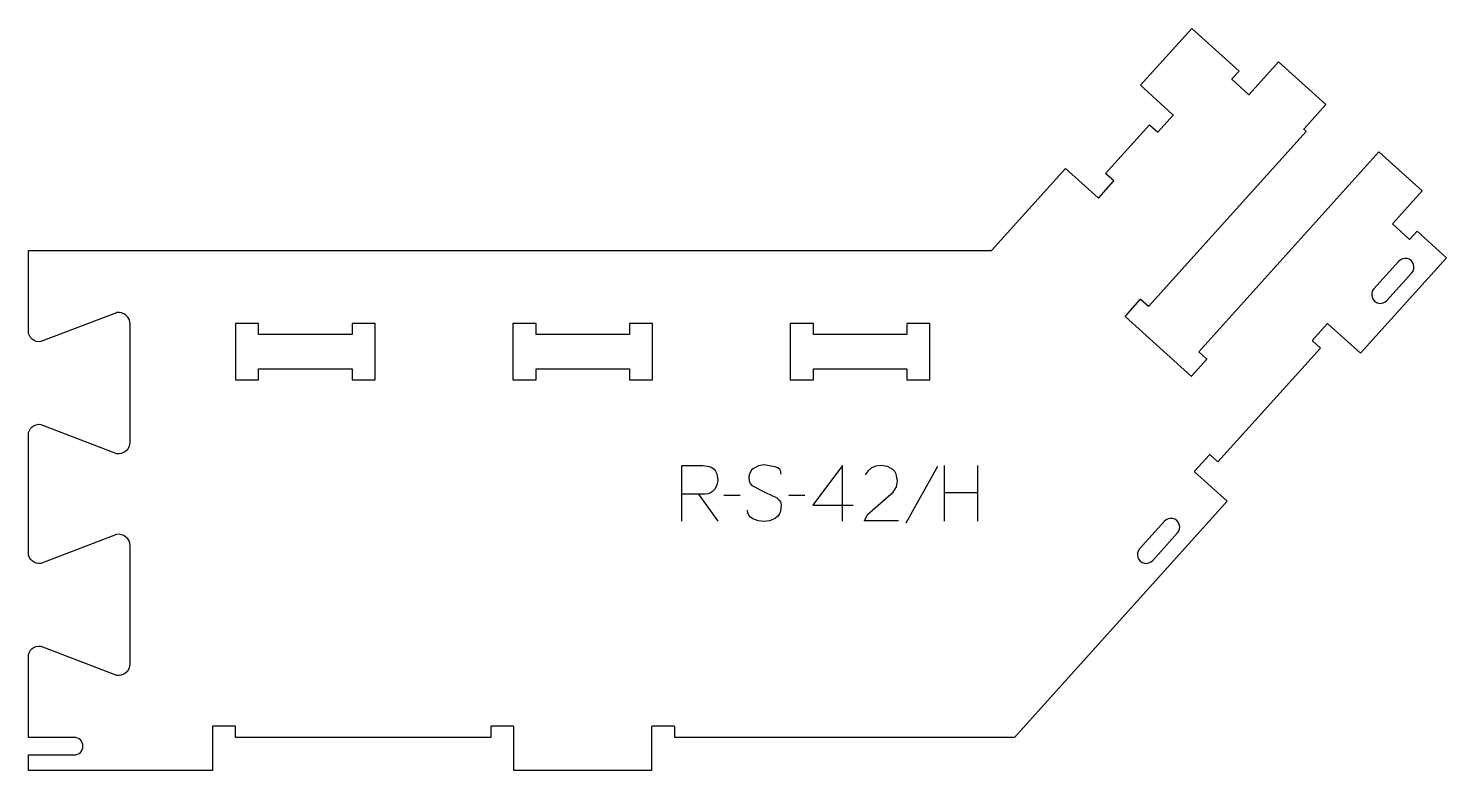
# Model space of a CAD drawing. Header units: millimetres. Extents: x -350 to 416, y -165 to 237.
import ezdxf

# ---------------------------------------------------------------- set-up
doc = ezdxf.new("R2010")
doc.units = ezdxf.units.MM
for name, color, linetype, true_color in [('1_ANYTOOL_1MMDEEP_LABELS_S', 2, 'Continuous', 0xffff00), ('3_ANYTOOL_CUTTHROUGH_INSID', 4, 'Continuous', 0x00ffff), ('4_ANYTOOL_CUTTHROUGH_OUTSI', 5, 'Continuous', 0x0000ff)]:
    doc.layers.add(name, color=color, linetype=linetype, true_color=true_color)

msp = doc.modelspace()

# ---------------------------------------------------------------- linework, layer by layer
at = {"layer": '1_ANYTOOL_1MMDEEP_LABELS_S'}
for p, q in [((144.69, 0), (144.69, -30)), ((162.99, -30), (162.99, 0)), ((141.21, -0.47), (124.03, -31.24)), ((162.99, -14.7), (144.69, -14.7)), ((12, -15.56), (22.46, -30.04)), ((34.46, -16.11), (25.67, -16.2)), ((69.51, -16.11), (60.73, -16.2)), ((73.8, -21.34), (95.57, -21.34))]:
    msp.add_line(p, q, dxfattribs=at)
for points in [[(3, -30), (3, 0), (14.36, 0), (17.84, -0.49), (19.21, -1.1), (20.34, -1.96), (21.21, -3.06), (21.83, -4.41), (22.33, -7.84), (21.88, -10.55), (20.53, -13.03), (19.57, -14.07), (18.46, -14.82), (17.19, -15.29), (15.77, -15.47), (14.01, -15.56), (12, -15.56), (3.04, -15.56)], [(56.7, -4.59), (56.49, -3.2), (55.87, -2.07), (54.84, -1.2), (53.4, -0.6), (47.31, 0.34), (44.35, -0.12), (41.7, -1.5), (40.61, -2.5), (39.84, -3.7), (39.37, -5.09), (39.21, -6.69), (39.39, -8.3), (39.92, -9.69), (40.81, -10.83), (48.21, -14.57), (54.26, -17.49), (55.42, -18.47), (56.21, -19.7), (56.62, -21.19), (56.35, -24.67), (55.71, -26.19), (54.76, -27.46), (53.49, -28.5), (50.5, -29.86), (47.27, -30.34), (44.11, -29.98), (41.23, -28.8), (40.03, -27.91), (39.17, -26.84), (38.66, -25.58), (38.49, -24.13)], [(89.79, -30), (89.83, 0.04), (73.8, -21.34)], [(120, -29.96), (101.7, -29.91), (103.26, -26.54), (111.73, -19.07), (117.17, -14.36), (118.94, -11.58), (119.53, -8.23), (118.9, -4.68), (118.11, -3.27), (117, -2.1), (114.14, -0.53), (110.61, 0), (107.87, -0.32), (105.54, -1.28), (103.62, -2.87), (102.13, -5.1)]]:
    msp.add_lwpolyline(points, dxfattribs=at)
at = {"layer": '3_ANYTOOL_CUTTHROUGH_INSID'}
for points in [[(384.21, 89.35), (397.59, 104.21, 1), (390.53, 110.56), (377.15, 95.7, 1)], [(270.91, -36.48, 1), (263.85, -30.13), (250.47, -44.99, 1), (257.53, -51.35)]]:
    msp.add_lwpolyline(points, format="xyb", close=True, dxfattribs=at)
for points in [[(-225.92, 70.91), (-225.92, 76.91), (-238.42, 76.91), (-238.42, 46.41), (-225.92, 46.41), (-225.92, 52.41), (-175.42, 52.41), (-175.42, 46.41), (-162.92, 46.41), (-162.92, 76.91), (-175.42, 76.91), (-175.42, 70.91)], [(-12.92, 46.41), (-12.92, 76.91), (-25.42, 76.91), (-25.42, 70.91), (-75.92, 70.91), (-75.92, 76.91), (-88.42, 76.91), (-88.42, 46.41), (-75.92, 46.41), (-75.92, 52.41), (-25.42, 52.41), (-25.42, 46.41)], [(124.58, 52.41), (124.58, 46.41), (137.08, 46.41), (137.08, 76.91), (124.58, 76.91), (124.58, 70.91), (74.08, 70.91), (74.08, 76.91), (61.58, 76.91), (61.58, 46.41), (74.08, 46.41), (74.08, 52.41)]]:
    msp.add_lwpolyline(points, close=True, dxfattribs=at)
at = {"layer": '4_ANYTOOL_CUTTHROUGH_OUTSI'}
msp.add_lwpolyline([(400.48, 126.85), (416.46, 112.46), (369.95, 60.81), (352.3, 76.71, 0.414214), (351.95, 76.69), (343.92, 67.77, 0.414214), (343.94, 67.42), (348.21, 63.57), (292.8, 2.02), (288.52, 5.87, 0.414214), (288.17, 5.85), (280.14, -3.07, 0.414214), (280.16, -3.42), (297.81, -19.31), (182.76, -147.09), (-0.92, -147.09), (-0.92, -141.34, 0.414214), (-1.17, -141.09), (-13.17, -141.09, 0.414214), (-13.42, -141.34), (-13.42, -165.09), (-87.92, -165.09), (-87.92, -141.34, 0.414214), (-88.17, -141.09), (-100.17, -141.09, 0.414214), (-100.42, -141.34), (-100.42, -147.09), (-238.42, -147.09), (-238.42, -141.34, 0.414214), (-238.67, -141.09), (-250.67, -141.09, 0.414214), (-250.92, -141.34), (-250.92, -165.09), (-350.42, -165.09), (-350.42, -156.59), (-325.67, -156.59, 1), (-325.67, -147.09), (-350.42, -147.09), (-350.42, -103.42, -0.462146), (-343.75, -97.75), (-302.74, -113.41, 0.049971), (-302.69, -113.42, 0.463455), (-295.42, -107.26), (-295.42, -43.42, 0.463455), (-302.69, -37.26, 0.049971), (-302.74, -37.27), (-343.75, -52.93, -0.462146), (-350.42, -47.26), (-350.42, 16.58, -0.462146), (-343.75, 22.25), (-302.74, 6.59, 0.049971), (-302.69, 6.58, 0.463455), (-295.42, 12.74), (-295.42, 76.58, 0.463455), (-302.69, 82.74, 0.049971), (-302.74, 82.73), (-343.75, 67.07, -0.462146), (-350.42, 72.74), (-350.42, 116.41), (170.29, 116.41), (170.47, 116.49), (210.35, 160.79), (228, 144.89, 0.414214), (228.36, 144.91), (236.39, 153.83, 0.414214), (236.37, 154.18), (232.09, 158.03), (255.85, 184.41), (260.12, 180.56, 0.414214), (260.48, 180.58), (268.5, 189.5, 0.414214), (268.49, 189.85), (250.84, 205.75), (278.61, 236.59), (304.24, 213.5), (300.4, 209.23, 0.414214), (300.41, 208.88), (309.33, 200.85, 0.414214), (309.69, 200.86), (325.58, 218.51), (351.22, 195.43), (339.34, 182.24, 0.414214), (339.36, 181.89), (340.59, 180.77), (255.28, 86.02), (251, 89.87, 0.414214), (250.65, 89.85), (242.62, 80.93, 0.414214), (242.64, 80.58), (278.31, 48.46, 0.414214), (278.66, 48.48), (286.69, 57.4, 0.414214), (286.68, 57.75), (282.4, 61.6), (379.76, 169.73), (403.24, 148.59), (387.34, 130.94, 0.414214), (387.36, 130.59), (396.28, 122.56, 0.414214), (396.63, 122.58)], format="xyb", close=True, dxfattribs=at)

doc.saveas('drawing.dxf')
